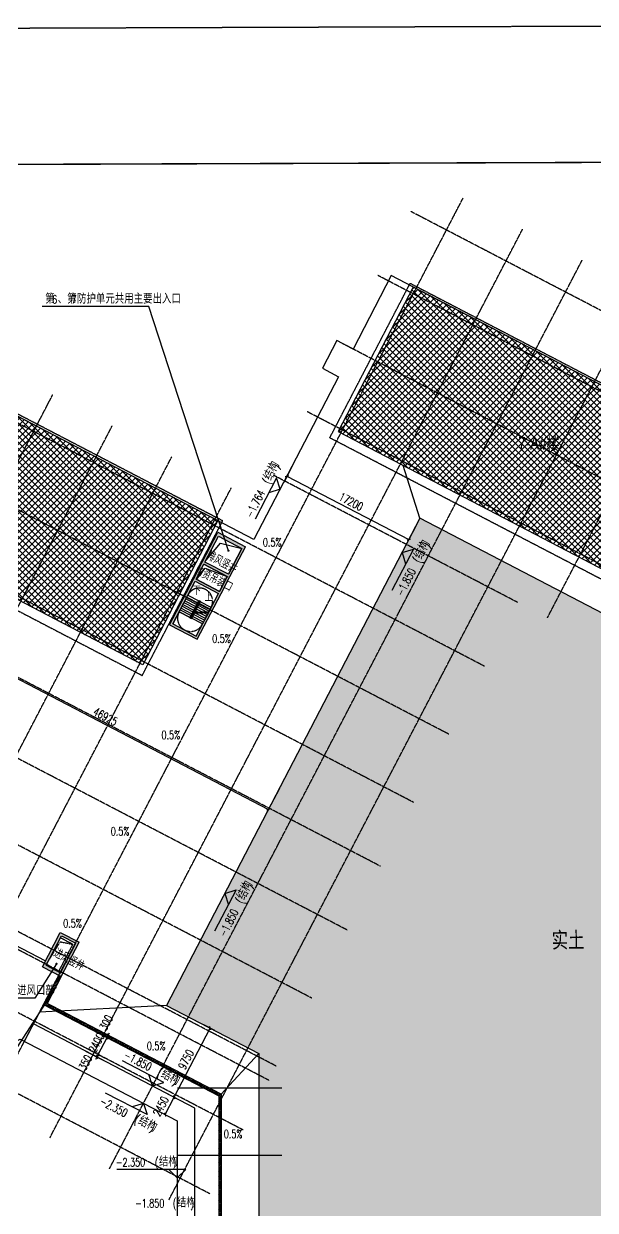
# Model space of a CAD drawing. Extents: x -46296 to 410892, y -135666 to 238728.
# Drawn here: x 222935 to 294472, y 90314 to 238728 of the extents above; entities that cross this region are included whole.
import ezdxf

# ---------------------------------------------------------------- set-up
doc = ezdxf.new("R2010")
doc.units = 0
doc.header["$LTSCALE"] = 10
doc.header["$MEASUREMENT"] = 0
for name, pattern in [('ACAD_ISO04W100', [30, 24, -3, 0, -3]), ('DASH', [0.35, 0.25, -0.1]), ('DOTE', [2.42, 2, -0.2, 0.02, -0.2]), ('梯段6、7$0$DASH', [0.35, 0.25, -0.1])]:
    doc.linetypes.add(name, pattern=pattern)
for name, color, linetype in [('0 @ 1', 7, 'Continuous'), ('01-标注_尺寸', 124, 'Continuous'), ('01-标注_标高', 200, 'Continuous'), ('01-标注_符号', 200, 'Continuous'), ('02-TEXT_房间', 7, 'Continuous'), ('02-TEXT_标注', 130, 'Continuous'), ('05-填充_天正', 26, 'Continuous'), ('A-E_楼梯', 171, 'Continuous'), ('A-O_分水线', 127, 'Continuous'), ('A-TECH_结构', 21, 'Continuous'), ('A_AXIS-轴线', 36, 'DOTE'), ('A_STR-砼墙', 51, 'Continuous'), ('M-用地 红线', 20, 'ACAD_ISO04W100'), ('看线', 241, 'Continuous')]:
    doc.layers.add(name, color=color, linetype=linetype)
doc.styles.add('_TCH_DIM', font='SIMPLEX', dxfattribs={"bigfont": 'GBCBIG'})
doc.styles.add('_TCH_DIM_T3', font='SIMPLEX', dxfattribs={"width": 0.705882, "bigfont": 'GBCBIG'})
doc.styles.add('_TCH_SPACE', font='ros.shx', dxfattribs={"width": 0.75, "height": 5, "bigfont": 'jd.shx'})
doc.styles.add('Arial', font='arial.ttf', dxfattribs={"width": 0.75, "height": 2.5})
doc.dimstyles.new('_TCH_ARCH&&350', dxfattribs={"dimtxt": 1041.25, "dimasz": 350, "dimexe": 875, "dimexo": 1050, "dimgap": 350, "dimtad": 1, "dimdec": 0, "dimzin": 0, "dimdsep": 46, "dimtxsty": '_TCH_DIM_T3', "dimblk": 'ARCHTICK', "dimcen": 0.09, "dimclrt": 7, "dimazin": 2, "dimtfac": 1, "dimtdec": 0, "dimtix": 1, "dimtmove": 2, "dimatfit": 3, "dimfxl": 0, "dimtolj": 1, "dimtzin": 0, "dimarcsym": 0})

# ---------------------------------------------------------------- blocks, each defined once
blk = doc.blocks.new('104 轴线')
for p, q in [((-162502, 81623), (-103332, 195290)), ((854, 135981), (-109845, 193607)), ((-155052, 77745), (-95881, 191411)), ((-147601, 73866), (-88430, 187532)), ((-25299, 139449), (-114000, 185624)), ((-140150, 69987), (-80979, 183654)), ((-113685, 111729), (-249575, 182469)), ((-100664, 136743), (-183422, 179824)), ((-92783, 142787), (-73528, 179775)), ((-44634, 138691), (-118433, 177109)), ((-117841, 103746), (-253731, 174486)), ((-105097, 128228), (-187855, 171309)), ((-184044, 114309), (-154686, 170705)), ((-56517, 134054), (-122866, 168593)), ((-176593, 110430), (-147235, 166826)), ((-122274, 95231), (-258164, 165971)), ((-109530, 119712), (-192288, 162793)), ((-169142, 106551), (-139784, 162948)), ((-96508, 144726), (-127022, 160610)), ((-161691, 102673), (-132333, 159069)), ((-126707, 86715), (-262597, 157455)), ((-127630, 84941), (-263520, 155681)), ((-130863, 78732), (-266753, 149472)), ((-135018, 70749), (-270908, 141489)), ((-139073, 84000), (-126000, 84000)), ((-139073, 84000), (-126000, 84000)), ((-139073, 75600), (-126000, 75600))]:
    blk.add_line(p, q)
at = {"layer": 'Defpoints'}
blk.add_lwpolyline([(13135, -2670), (19996, 9914), (18926, 200140), (-165691, 199501, 0.0648429), (-234306, 190322, 0.0648942), (-298282, 163874), (-300993, 152958), (-177498, -41043), (-162540, -55229), (-143745, -84755), (-123037, -89354), (13135, -2670)], format="xyb", close=True, dxfattribs=at)
blk = doc.blocks.new('_ArchTick')
at = {"color": 0, "linetype": 'ByBlock', "const_width": 0.4}
blk.add_lwpolyline([(-0.5, -0.5), (0.5, 0.5)], dxfattribs=at)
blk = doc.blocks.new('*D2004')
at = {"layer": '01-标注_尺寸', "color": 0, "lineweight": -2, "transparency": 16777216}
for p, q in [((230669, 110228), (232875, 109080)), ((230831, 110539), (233036, 109391)), ((232260, 109795), (232422, 110105)), ((232099, 109485), (231937, 109174)), ((232099, 109485), (232260, 109795))]:
    blk.add_line(p, q, dxfattribs=at)
at = {"layer": 'Defpoints', "color": 0, "transparency": 16777216}
for p in [(229738, 110713), (229900, 111024), (232260, 109795)]:
    blk.add_point(p, dxfattribs=at)
at = {"layer": '01-标注_尺寸', "color": 0, "lineweight": -2, "transparency": 16777216, "xscale": 350, "yscale": 350, "zscale": 350}
for p, rotation in [((232260, 109795), 242.4999861254472), ((232099, 109485), 62.49998612544714)]:
    blk.add_blockref('_ArchTick', p, dxfattribs=dict(at, rotation=rotation))
at = {"layer": '01-标注_尺寸', "color": 7, "transparency": 16777216, "insert": (230647, 108780), "char_height": 1041.2, "attachment_point": 5, "rotation": 62.49999, "style": '_TCH_DIM_T3'}
blk.add_mtext('\\A1;350', dxfattribs=at)
blk = doc.blocks.new('*D2005')
at = {"layer": '01-标注_尺寸', "color": 0, "lineweight": -2, "transparency": 16777216}
for p, q in [((231939, 112668), (234144, 111520)), ((232260, 109795), (233368, 111924)), ((233368, 111924), (233530, 112234)), ((230831, 110539), (233036, 109391)), ((232260, 109795), (232099, 109485))]:
    blk.add_line(p, q, dxfattribs=at)
at = {"layer": 'Defpoints', "color": 0, "transparency": 16777216}
for p in [(231008, 113153), (233368, 111924), (229900, 111024)]:
    blk.add_point(p, dxfattribs=at)
at = {"layer": '01-标注_尺寸', "color": 0, "lineweight": -2, "transparency": 16777216, "xscale": 350, "yscale": 350, "zscale": 350}
for p, rotation in [((233368, 111924), 242.4999861254487), ((232260, 109795), 62.49998612544867)]:
    blk.add_blockref('_ArchTick', p, dxfattribs=dict(at, rotation=rotation))
at = {"layer": '01-标注_尺寸', "color": 7, "transparency": 16777216, "insert": (232042, 111261), "char_height": 1041.2, "attachment_point": 5, "rotation": 62.49999, "style": '_TCH_DIM_T3'}
blk.add_mtext('\\A1;2400', dxfattribs=at)
blk = doc.blocks.new('*D2006')
at = {"layer": '01-标注_尺寸', "color": 0, "lineweight": -2, "transparency": 16777216}
for p, q in [((232078, 112934), (234283, 111786)), ((231939, 112668), (234144, 111520)), ((233368, 111924), (233207, 111613)), ((233368, 111924), (233507, 112190)), ((233507, 112190), (233668, 112500))]:
    blk.add_line(p, q, dxfattribs=at)
at = {"layer": 'Defpoints', "color": 0, "transparency": 16777216}
for p in [(231008, 113153), (231146, 113419), (233507, 112190)]:
    blk.add_point(p, dxfattribs=at)
at = {"layer": '01-标注_尺寸', "color": 0, "lineweight": -2, "transparency": 16777216, "xscale": 350, "yscale": 350, "zscale": 350}
for p, rotation in [((233368, 111924), 62.49998612544739), ((233507, 112190), 242.4999861254474)]:
    blk.add_blockref('_ArchTick', p, dxfattribs=dict(at, rotation=rotation))
at = {"layer": '01-标注_尺寸', "color": 7, "transparency": 16777216, "insert": (233251, 113783), "char_height": 1041.2, "attachment_point": 5, "rotation": 62.49999, "style": '_TCH_DIM_T3'}
blk.add_mtext('\\A1;300', dxfattribs=at)
blk = doc.blocks.new('*D2022')
at = {"layer": '01-标注_尺寸', "color": 0, "lineweight": -2, "transparency": 16777216}
for p, q in [((256789, 183891), (255473, 181363)), ((255877, 182139), (271134, 174197)), ((272046, 175949), (270730, 173421))]:
    blk.add_line(p, q, dxfattribs=at)
at = {"layer": 'Defpoints', "color": 0, "transparency": 16777216}
for p in [(257274, 184822), (272530, 176880), (271134, 174197)]:
    blk.add_point(p, dxfattribs=at)
at = {"layer": '01-标注_尺寸', "color": 0, "lineweight": -2, "transparency": 16777216, "xscale": 350, "yscale": 350, "zscale": 350}
for p, rotation in [((255877, 182139), 152.5000139997777), ((271134, 174197), 332.5000139997777)]:
    blk.add_blockref('_ArchTick', p, dxfattribs=dict(at, rotation=rotation))
at = {"layer": '01-标注_尺寸', "color": 7, "transparency": 16777216, "insert": (263907, 178940), "char_height": 1041.2, "attachment_point": 5, "rotation": 332.50001, "style": '_TCH_DIM_T3'}
blk.add_mtext('\\A1;17200', dxfattribs=at)
blk = doc.blocks.new('*D2024')
at = {"layer": '01-标注_尺寸', "color": 0, "lineweight": -2, "transparency": 16777216}
for p, q in [((213315, 164753), (211541, 161345)), ((211945, 162121), (253568, 140454)), ((254938, 143085), (253164, 139678))]:
    blk.add_line(p, q, dxfattribs=at)
at = {"layer": 'Defpoints', "color": 0, "transparency": 16777216}
for p in [(213800, 165684), (255423, 144016), (253568, 140454)]:
    blk.add_point(p, dxfattribs=at)
at = {"layer": '01-标注_尺寸', "color": 0, "lineweight": -2, "transparency": 16777216, "xscale": 350, "yscale": 350, "zscale": 350}
for p, rotation in [((211945, 162121), 152.4999997654438), ((253568, 140454), 332.4999997654439)]:
    blk.add_blockref('_ArchTick', p, dxfattribs=dict(at, rotation=rotation))
at = {"layer": '01-标注_尺寸', "color": 7, "transparency": 16777216, "insert": (233159, 152060), "char_height": 1041.2, "attachment_point": 5, "rotation": 332.5, "style": '_TCH_DIM_T3'}
blk.add_mtext('\\A1;46925', dxfattribs=at)
blk = doc.blocks.new('*D2025')
at = {"layer": '01-标注_尺寸', "color": 0, "lineweight": -2, "transparency": 16777216}
for p, q in [((240636, 102278), (241767, 104451)), ((242356, 104145), (240991, 104855)), ((241225, 101971), (239860, 102682))]:
    blk.add_line(p, q, dxfattribs=at)
at = {"layer": 'Defpoints', "color": 0, "transparency": 16777216}
for p in [(241767, 104451), (243288, 103660), (242156, 101487)]:
    blk.add_point(p, dxfattribs=at)
at = {"layer": '01-标注_尺寸', "color": 0, "lineweight": -2, "transparency": 16777216, "xscale": 350, "yscale": 350, "zscale": 350}
for p, rotation in [((241767, 104451), 62.49999998618789), ((240636, 102278), 242.4999999861879)]:
    blk.add_blockref('_ArchTick', p, dxfattribs=dict(at, rotation=rotation))
at = {"layer": '01-标注_尺寸', "color": 7, "transparency": 16777216, "insert": (240103, 103325), "char_height": 1041.2, "attachment_point": 5, "rotation": 62.5, "style": '_TCH_DIM_T3'}
blk.add_mtext('\\A1;2450', dxfattribs=at)
blk = doc.blocks.new('*D2026')
at = {"layer": '01-标注_尺寸', "color": 0, "lineweight": -2, "transparency": 16777216}
for p, q in [((241767, 104451), (246269, 113100)), ((246858, 112793), (245493, 113504)), ((242356, 104145), (240991, 104855))]:
    blk.add_line(p, q, dxfattribs=at)
at = {"layer": 'Defpoints', "color": 0, "transparency": 16777216}
for p in [(246269, 113100), (247790, 112308), (243288, 103660)]:
    blk.add_point(p, dxfattribs=at)
at = {"layer": '01-标注_尺寸', "color": 0, "lineweight": -2, "transparency": 16777216, "xscale": 350, "yscale": 350, "zscale": 350}
for p, rotation in [((246269, 113100), 62.49999998618777), ((241767, 104451), 242.4999999861878)]:
    blk.add_blockref('_ArchTick', p, dxfattribs=dict(at, rotation=rotation))
at = {"layer": '01-标注_尺寸', "color": 7, "transparency": 16777216, "insert": (243246, 109178), "char_height": 1041.2, "attachment_point": 5, "rotation": 62.5, "style": '_TCH_DIM_T3'}
blk.add_mtext('\\A1;9750', dxfattribs=at)

msp = doc.modelspace()

# ---------------------------------------------------------------- hatches: boundary and pattern name
at = {"layer": '05-填充_天正'}
h = msp.add_hatch(dxfattribs=at)
h.set_pattern_fill('ANSI37', color=256, scale=350)
h.set_pattern_definition([(45, (0, 0), (-392.8862, 392.8862), []), (135, (0, 0), (-392.8862, -392.8862), [])])
h.paths.add_polyline_path([(122555.2, 176599.3), (167970.1, 152957.7), (177366.7, 171008.4), (131951.7, 194650)])
h.paths.add_polyline_path([(201817.2, 200218.9), (247232.2, 176577.3), (237835.6, 158526.6), (192420.6, 182168.2)])
h.paths.add_polyline_path([(262286.1, 187737.1), (307701.1, 164095.6), (317097.7, 182146.2), (271682.7, 205787.8)])
edge = h.paths.add_edge_path()
edge.add_line((332151.6, 193306), (377566.6, 169664.5))
edge.add_line((377566.6, 169664.5), (386963.2, 187715.2))
edge.add_line((386963.2, 187715.2), (341548.2, 211356.7))
edge.add_line((341548.2, 211356.7), (332151.6, 193306))
for points in [[(245464.3, 171297), (245622.2, 171383.9), (247307.6, 174621.5), (247226.2, 175114.8), (245286.9, 171389.4)], [(247226.2, 175114.8), (247307.6, 174621.5), (250234.7, 173097.7), (250685.5, 173314)], [(248568.8, 169680.9), (248746.2, 169588.6), (250685.5, 173314), (250234.7, 173097.7), (248549.4, 169860.1)], [(244356.1, 169168.2), (244514, 169255.1), (245483.7, 171117.8), (245464.3, 171297), (245286.9, 171389.4), (244178.7, 169260.6)], [(248568.8, 169680.9), (248549.4, 169860.1), (245622.2, 171383.9), (245464.3, 171297), (245483.7, 171117.8), (248410.8, 169594)], [(241200.4, 163539.3), (241605, 163666.9), (244375.5, 168989), (244356.1, 169168.2), (244178.7, 169260.6)], [(244356.1, 169168.2), (244375.5, 168989), (247302.6, 167465.2), (247460.6, 167552.1), (247441.2, 167731.3), (244514, 169255.1)], [(247460.6, 167552.1), (247638, 167459.7), (248746.2, 169588.6), (248568.8, 169680.9), (248410.8, 169594), (247441.2, 167731.3)], [(244532.1, 162143.1), (244659.7, 161738.5), (247638, 167459.7), (247460.6, 167552.1), (247302.6, 167465.2)], [(241605, 163666.9), (241200.4, 163539.3), (244659.7, 161738.5), (244532.1, 162143.1)], [(225276.8, 120758.5), (225727.6, 120974.8), (227644.6, 124655.9), (227517.1, 125060.5)], [(227517.1, 125060.5), (227644.6, 124655.9), (229463.2, 123708.8), (229867.9, 123836.3)], [(227546.4, 120028), (227627.7, 119534.7), (229867.9, 123836.3), (229463.2, 123708.8)], [(225727.6, 120974.8), (225276.8, 120758.5), (227627.7, 119534.7), (227546.4, 120028)]]:
    msp.add_hatch(color=256, dxfattribs=at).paths.add_polyline_path(points)
at = {"layer": '看线'}
h = msp.add_hatch(dxfattribs=at)
h.set_pattern_fill('砂灰土', color=256, scale=500)
h.set_pattern_definition([(37.5, (0, 0), (-62.9934, 1926.824), [0, -1520, 0, -1700, 0, -1625]), (7.5, (0, 0), (1769.777, 2822.146), [0, -820, 0, -1370, 0, -525]), (327.5, (-1230, 0), (3114.142, 5.659), [0, -500, 0, -1800, 0, -2350]), (317.5, (-1230, 0), (3006.127, 877.676), [0, -250, 0, -1180, 0, -1350])])
h.paths.add_polyline_path([(240808.3, 115942.5), (252356.4, 109930.9), (252356.4, 85722.8), (342456.4, 85722.8), (342456.4, 149322.8), (325467.5, 149322.8), (272530.4, 176880.1)])
h = msp.add_hatch(dxfattribs=at)
h.set_pattern_fill('ANSI31', color=256, scale=100)
h.set_pattern_definition([(45, (0, 0), (-112.2532, 112.2532), [])])
h.paths.add_polyline_path([(227627.7, 119534.7), (227317.3, 119696.3), (225424, 116059.3), (247356.4, 104642), (247356.4, 67326.8), (254906.4, 67326.8), (254906.4, 67626.8), (247656.4, 67626.8), (247656.4, 104824.1), (225872.9, 116163.9)])

# ---------------------------------------------------------------- linework, layer by layer
at = {"color": 8, "linetype": '梯段6、7$0$DASH'}
for centre, start, end in [((244934.1, 166488.5), 332.499965, 152.499965), ((243830.5, 164368.6), 152.499965, 332.499965)]:
    msp.add_arc(centre, 1650, start, end, dxfattribs=at)
at = {"layer": '01-标注_标高'}
for p, q in [((254587, 181934.8), (251890.5, 176754.8)), ((255033.5, 180518.6), (254587, 181934.8)), ((255033.5, 180518.6), (253617.3, 180072)), ((271706.3, 173023), (269009.8, 167843.1)), ((270290.1, 172576.5), (271706.3, 173023)), ((270290.1, 172576.5), (270736.6, 171160.3)), ((249517.5, 130398.7), (246821, 125218.8)), ((248101.3, 129952.2), (249517.5, 130398.7)), ((248101.3, 129952.2), (248547.8, 128536)), ((240472.2, 106309.2), (235292.2, 109005.7)), ((239056, 105862.7), (238609.4, 107278.9)), ((239056, 105862.7), (240472.2, 106309.2)), ((238371.2, 102273.3), (233191.3, 104969.8)), ((237924.7, 103689.5), (236508.5, 103243)), ((237924.7, 103689.5), (238371.2, 102273.3)), ((243206.4, 95424.2), (234586.4, 95424.2)), ((242156.4, 94374.2), (241106.4, 95424.2)), ((242156.4, 94374.2), (243206.4, 95424.2))]:
    msp.add_line(p, q, dxfattribs=at)
at = {"layer": '01-标注_符号'}
for p, q in [((238603.4, 203355.6), (225258.3, 203355.6)), ((248553.3, 172815.1), (238603.4, 203355.6)), ((227035.9, 121132.8), (224344, 116854.8)), ((226915.3, 118166.2), (218242.4, 104766.4)), ((224344, 116854.8), (215451.7, 116854.8))]:
    msp.add_line(p, q, dxfattribs=at)
for points in [[(255579.1, 173698.7, 0, 0, 0), (261131.7, 170996.9, 280, 0, 0), (262075.9, 170537.5, 0, 0, 0)], [(249233.3, 161652.5, 0, 0, 0), (254785.9, 158950.7, 280, 0, 0), (255730.1, 158491.3, 0, 0, 0)], [(242887.4, 149606.3, 0, 0, 0), (248440.1, 146904.5, 280, 0, 0), (249384.3, 146445.1, 0, 0, 0)], [(236541.6, 137560.1, 0, 0, 0), (242094.3, 134858.3, 280, 0, 0), (243038.5, 134398.9, 0, 0, 0)], [(230255.6, 125484.8, 0, 0, 0), (235808.3, 122783, 280, 0, 0), (236752.5, 122323.6, 0, 0, 0)], [(239704.2, 111707.3, 0, 0, 0), (240173.4, 112608.7, 280, 0, 0), (240658.3, 113540.1, 0, 0, 0)], [(248950, 99050.2, 0, 0, 0), (250982.4, 99050.2, 280, 0, 0), (252032.4, 99050.2, 0, 0, 0)]]:
    msp.add_lwpolyline(points, format="xyseb", dxfattribs=at)
at = {"layer": '01-标注_符号', "const_width": 140}
for points in [[(248575, 172748.5, 1), (248531.7, 172881.6, 1)], [(227073.2, 121192, 1), (226998.6, 121073.6, 1)], [(226953.4, 118225, 1), (226877.3, 118107.5, 1)]]:
    msp.add_lwpolyline(points, format="xyb", close=True, dxfattribs=at)
at = {"layer": '01-标注_符号', "elevation": 0}
for points in [[(244240.1, 166996.3, 0, 0, 0), (242707.1, 164051.5, 0, 0, 0), (244215, 163266.5, 0, 0, 0), (244672.2, 164144.6, 240, 0, 0), (245087.7, 164942.9, 0, 0, 0)], [(245748, 166211.4, 0, 0, 0), (245623.4, 165971.9, 240, 0, 0), (245207.8, 165173.6, 0, 0, 0)]]:
    msp.add_lwpolyline(points, format="xyseb", dxfattribs=at)
at = {"layer": 'A-E_楼梯'}
for p, q in [((242390, 165174.8), (243470.5, 167250.4)), ((242990.3, 166327.9), (244356.3, 165616.9)), ((243110.3, 166558.6), (244476.3, 165847.5)), ((243230.4, 166789.2), (244596.4, 166078.1)), ((243350.4, 167019.8), (244716.4, 166308.7)), ((243470.5, 167250.4), (244836.5, 166539.3)), ((243728.3, 164410.5), (244864.2, 166592.6)), ((243809.2, 164436), (244889.7, 166511.6)), ((243809.2, 164436), (244889.7, 166511.6)), ((244978.4, 166465.5), (244251.5, 165069.2)), ((244978.4, 166465.5), (244251.5, 165069.2)), ((245059.3, 166491), (244320.8, 165072.2)), ((244864.2, 166592.6), (245059.3, 166491)), ((244889.7, 166511.6), (244978.4, 166465.5)), ((244978.4, 166465.5), (244889.7, 166511.6)), ((246397.6, 165726.7), (245031.6, 166437.8)), ((242390, 165174.8), (241605, 163666.9)), ((242390, 165174.8), (243756, 164463.7)), ((243756, 164463.7), (242390, 165174.8)), ((242510.1, 165405.5), (243876, 164694.4)), ((242630.1, 165636.1), (243996.1, 164925)), ((242750.2, 165866.7), (244116.2, 165155.6)), ((242870.2, 166097.3), (244236.2, 165386.2)), ((244198.2, 164966.8), (243897.9, 164389.9)), ((244198.2, 164966.8), (243897.9, 164389.9)), ((244267.4, 164969.8), (243923.4, 164308.9)), ((245557.2, 164112.3), (244191.2, 164823.4)), ((245066.8, 165004.7), (244198.2, 164966.8)), ((245089.2, 165105.7), (244251.5, 165069.2)), ((244799.3, 165093.1), (244431.4, 165284.6)), ((245677.3, 164342.9), (244457.2, 164978.1)), ((245318.8, 165115.8), (244551.4, 165515.3)), ((245838.3, 165138.5), (244671.5, 165745.9)), ((246157.5, 165265.4), (244791.5, 165976.5)), ((246277.6, 165496), (244911.6, 166207.1)), ((245797.4, 164573.5), (244976.7, 165000.7)), ((245107.2, 165187), (245066.8, 165004.7)), ((245210.1, 164938.5), (245107.2, 165187)), ((245248.7, 165112.7), (245210.1, 164938.5)), ((246044, 165047.3), (245226.3, 165011.6)), ((246097.3, 165149.8), (245248.7, 165112.7)), ((246044, 165047.3), (245317.1, 163651.1)), ((245917.4, 164804.2), (245496.2, 165023.4)), ((246037.5, 165034.8), (246015.7, 165046.1)), ((246397.6, 165726.7), (246097.3, 165149.8)), ((241605, 163666.9), (244532.2, 162143.1)), ((243923.4, 164308.9), (243728.3, 164410.5)), ((243897.9, 164389.9), (243809.2, 164436)), ((243897.9, 164389.9), (243809.2, 164436)), ((245317.1, 163651.1), (243951.1, 164362.2)), ((245317.1, 163651.1), (243951.1, 164362.2)), ((245437.2, 163881.7), (244071.2, 164592.8)), ((244532.2, 162143.1), (245317.1, 163651.1))]:
    msp.add_line(p, q, dxfattribs=at)
at = {"layer": 'A-O_分水线'}
msp.add_line((252356.4, 109930.9), (247656.4, 104824.1), dxfattribs=at)
for points in [[(272530.4, 176880.1), (272530.4, 176880.1), (270446.6, 183489)], [(240808.3, 115942.5), (224916.1, 115083.6)]]:
    msp.add_lwpolyline(points, dxfattribs=at)
at = {"layer": 'A-TECH_结构', "linetype": 'DASH'}
for q in [(227280.2, 120166.6), (227505.5, 124388.7)]:
    msp.add_line((229057.8, 123581.4), q, dxfattribs=at)
at = {"layer": 'A-TECH_结构', "color": 8, "linetype": 'DASH', "ltscale": 5}
msp.add_lwpolyline([(341175.8, 211832.4), (387566.1, 187682.1), (377499.6, 168345.5), (339935, 187901.2), (338411.3, 184974), (340540, 183865.9), (335922.4, 174995.8), (318226.7, 184208), (317257, 182345.3), (317700.5, 182114.4), (307634, 162777.8), (261243.8, 186928), (271310.2, 206264.7), (308963.5, 186662.8), (309933.1, 188525.6), (307183.5, 189957), (311801.2, 198827), (330029.3, 189338.3), (331576, 192309.2), (331132.4, 192540.1), (341175.8, 211832.4)], dxfattribs=at)
msp.add_lwpolyline([(341175.8, 211832.4), (387566.1, 187682.1), (377499.6, 168345.5), (339935, 187901.2), (338411.3, 184974), (340540, 183865.9), (335922.4, 174995.8), (318226.7, 184208), (317257, 182345.3), (317700.5, 182114.4), (307634, 162777.8), (261243.8, 186928), (271310.2, 206264.7), (308963.5, 186662.8), (309933.1, 188525.6), (307183.5, 189957), (311801.2, 198827), (330029.3, 189338.3), (331576, 192309.2), (331132.4, 192540.1), (341175.8, 211832.4)], dxfattribs=at)
at = {"layer": 'A-TECH_结构'}
for points in [[(262286.1, 187737.1), (307701.1, 164095.6), (317097.7, 182146.2), (271682.7, 205787.8), (262286.1, 187737.1)], [(262286.1, 187737.1), (307701.1, 164095.6), (317097.7, 182146.2), (271682.7, 205787.8), (262286.1, 187737.1)], [(245760.8, 171650), (247562.1, 173750.2), (250232.7, 173092.6)], [(245483.7, 171117.8), (248410.8, 169594), (247441.2, 167731.3), (244514, 169255.1), (245483.7, 171117.8)], [(244576.1, 169222.8), (245624.7, 170615.4), (248472.9, 169561.7)]]:
    msp.add_lwpolyline(points, dxfattribs=at)
at = {"layer": 'A-TECH_结构', "color": 8, "linetype": 'DASH', "ltscale": 5}
msp.add_lwpolyline([(196192, 163857.9), (200809.5, 172728), (198680.7, 173836.2), (200204.4, 176763.3), (237769.3, 157208.3), (247835.5, 176545.1), (201444.8, 200694.6), (191378.7, 181357.7), (191822.2, 181126.9), (190298.4, 178199.7), (172070.4, 187688.7), (167452.9, 178818.6), (170202.6, 177387.1), (169232.9, 175524.4), (131579.3, 195125.7), (121513.2, 175788.8), (167903.9, 151639.4), (177970, 170976.2), (177526.5, 171207.1), (178496.1, 173069.8)], close=True, dxfattribs=at)
at = {"layer": 'A-TECH_结构'}
for points in [[(201817.2, 200218.9), (247232.2, 176577.3), (237835.6, 158526.6), (192420.6, 182168.2)], [(247305.6, 174616.4), (250232.7, 173092.6), (248549.4, 169860.1), (245622.2, 171383.9)], [(245483.7, 171117.8), (248410.8, 169594), (247441.2, 167731.3), (244514, 169255.1)]]:
    msp.add_lwpolyline(points, close=True, dxfattribs=at)
at = {"layer": 'A-TECH_结构', "linetype": 'DASH'}
msp.add_lwpolyline([(225820.1, 121152.4), (227502.5, 123906.3), (229057.8, 123581.4)], dxfattribs=at)
at = {"layer": 'A_STR-砼墙'}
for p, q in [((245286.9, 171389.4), (247226.2, 175114.8)), ((245622.2, 171383.9), (247307.6, 174621.5)), ((247226.2, 175114.8), (250685.5, 173314)), ((247307.6, 174621.5), (250234.7, 173097.7)), ((248549.4, 169860.1), (250234.7, 173097.7)), ((248746.2, 169588.6), (250685.5, 173314)), ((244178.7, 169260.6), (245286.9, 171389.4)), ((244514, 169255.1), (245483.7, 171117.8)), ((248410.8, 169594), (245483.7, 171117.8)), ((248549.4, 169860.1), (245622.2, 171383.9)), ((241200.4, 163539.3), (244178.7, 169260.6)), ((244514, 169255.1), (247441.2, 167731.3)), ((247441.2, 167731.3), (248410.8, 169594)), ((247638, 167459.7), (248746.2, 169588.6)), ((241605, 163666.9), (244375.5, 168989)), ((244375.5, 168989), (247302.6, 167465.2)), ((244532.1, 162143.1), (247302.6, 167465.2)), ((244659.7, 161738.5), (247638, 167459.7)), ((241200.4, 163539.3), (244659.7, 161738.5)), ((241605, 163666.9), (244532.1, 162143.1)), ((225276.8, 120758.5), (227517.1, 125060.5)), ((227517.1, 125060.5), (229867.9, 123836.3)), ((225727.6, 120974.8), (227644.6, 124655.9)), ((227546.4, 120028), (229463.2, 123708.8)), ((227627.7, 119534.7), (229867.9, 123836.3)), ((227644.6, 124655.9), (229463.2, 123708.8)), ((225276.8, 120758.5), (227627.7, 119534.7)), ((225727.6, 120974.8), (227546.4, 120028)), ((223022.9, 111446.9), (227317.3, 119696.3)), ((227317.3, 119696.3), (225424, 116059.3)), ((227627.7, 119534.7), (225872.9, 116163.9)), ((247356.4, 104642), (225424, 116059.3)), ((247656.4, 104824.1), (225562.5, 116325.5)), ((244356.8, 103103.3), (224154.2, 113620.1)), ((247656.4, 104824.1), (247656.4, 67326.8)), ((244356.8, 77021.2), (244356.8, 103103.3))]:
    msp.add_line(p, q, dxfattribs=at)
msp.add_lwpolyline([(385568.9, 154222.8), (395384.7, 192688.4), (378118.9, 201676.5, -0.52381468), (376929.3, 210972.2), (371844, 216620.1, 0.45173943), (372060.4, 196661.8), (371573.5, 195726.5), (338798.5, 212788.1), (327208.6, 190524.2), (321975.2, 193248.5), (316388.1, 182515.6), (304280.4, 188818.5), (304280.4, 188818.5), (268933, 207219.2), (264153.9, 198038.7), (262113.8, 199100.7), (260312.9, 195641.3), (262353.1, 194579.3), (251755.9, 174222.4), (199067.5, 201650.3), (187477.6, 179386.3), (172176.7, 187351.5), (166589.5, 176618.7), (129202, 196081.4)], format="xyb", dxfattribs=at)
msp.add_lwpolyline([(240808.3, 115942.5), (252356.4, 109930.9), (252356.4, 109930.9), (252356.4, 85722.8), (342456.4, 85722.8), (342456.4, 149322.8), (325467.5, 149322.8), (272530.4, 176880.1)], close=True, dxfattribs=at)
for points in [[(214034.4, 107332.4), (210429.2, 109209.2), (162301.2, 134263), (140665.5, 120501.3), (136130.8, 127630.6), (139884.4, 130019.9), (137578.3, 133648.3), (146732.4, 139470.9), (146730.9, 139473.2), (166728, 152195.4), (225664.5, 121503)], [(140665.5, 120501.3), (146993.8, 124526.5), (162301.2, 134263), (210373.7, 109238.1), (210934.5, 108946.1), (214034.4, 107332.4), (222488, 111725.3), (222488, 111725.3), (222488, 111725.3), (242156.4, 101486.6), (242156.4, 77021.2), (244556.8, 77021.2), (244556.4, 45822.8), (239581.8, 45822.8), (236558.4, 43899.6), (233123.5, 49299.8), (231309.4, 48145.9), (225479.6, 57311.2), (205528.1, 63617.6), (173949.5, 113264.1), (173364.7, 114183.6), (171358.9, 117337), (140423.4, 105175.4)], [(247356.4, 104642), (247356.4, 67326.8), (254906.4, 67326.8)]]:
    msp.add_lwpolyline(points, dxfattribs=at)
at = {"layer": 'M-用地 红线', "ltscale": 0.05}
msp.add_lwpolyline([(401252, 31537.3), (406201, 40615.3), (406004, 75614.3), (410892, 95642.3), (410198, 218797.3), (390086, 238728.3), (215507, 238124.3, 0.03748606), (172964, 234781.3, 0.03748491), (131398, 225125.3), (114193, 213768.3), (100383, 207916.3), (86907, 201333.3), (82974, 185497.3, -0.06489419), (146950, 211945.3, -0.06484287), (215565, 221124.3), (400182, 221763.3), (401252, 31537.3)], format="xyb", close=True, dxfattribs=at)
at = {"layer": '看线'}
msp.add_lwpolyline([(227627.7, 119534.7), (227317.3, 119696.3), (225424, 116059.3), (247356.4, 104642), (247356.4, 67326.8), (254906.4, 67326.8), (254906.4, 67626.8), (247656.4, 67626.8), (247656.4, 104824.1), (225872.9, 116163.9), (227627.7, 119534.7)], dxfattribs=at)

# ---------------------------------------------------------------- block references
at = {"layer": 'A_AXIS-轴线'}
msp.add_blockref('104 轴线', (381256.4, 21622.8), dxfattribs=at)

# ---------------------------------------------------------------- texts
at = {"layer": '0 @ 1', "style": 'Arial', "width": 0.75}
for s, height, rotation, p in [('7-A#楼', 1600, 359.360823, (284818.4, 185462.2)), ('实土', 2000, 0.575264, (289031.5, 123110.2))]:
    msp.add_text(s, height=height, rotation=rotation, dxfattribs=at).set_placement(p)
at = {"layer": '02-TEXT_房间', "style": '_TCH_SPACE', "width": 0.75}
for s, rotation, p in [('排风竖井', 332.499977, (245701, 171811, 0)), ('物资吊装口', 332.499963, (244222.3, 169983.7, 0)), ('进风竖井', 332.499986, (226551.1, 122114.5))]:
    msp.add_text(s, height=1041.86, rotation=rotation, dxfattribs=at).set_placement(p)
at = {"layer": '02-TEXT_标注', "style": '_TCH_DIM'}
for s, height, p in [('第', 1181.6, (225625.8, 203723.1)), ('、第', 1181.56, (227185.9, 203723.1)), ('防护单元共用主要出入口', 1181.56, (229606.1, 203723.1)), ('下', 1012.8, (244100.7, 167275.8)), ('上', 1012.8, (245580.7, 166490.8)), ('防护单元进风口部', 1181.56, (217379.3, 117222.3))]:
    msp.add_text(s, height=height, dxfattribs=at).set_placement(p)
at = {"layer": '02-TEXT_标注', "style": '_TCH_DIM', "width": 0.705882}
for s, height, p in [('6', 1041.2, (226485.9, 203723.1)), ('7', 1041.2, (228906.1, 203723.1)), ('0.5%', 1041.25, (252868.6, 173338.9)), ('0.5%', 1041.25, (246522.8, 161292.7)), ('0.5%', 1041.25, (240177, 149246.5)), ('0.5%', 1041.25, (233831.2, 137200.3)), ('0.5%', 1041.25, (227873.5, 125687.3)), ('0.5%', 1041.25, (238344.5, 110340.1)), ('0.5%', 1041.25, (247976, 99344.5))]:
    msp.add_text(s, height=height, dxfattribs=at).set_placement(p)
at = {"layer": '02-TEXT_标注', "style": '_TCH_DIM'}
for rotation, p in [(62.499986, (253941, 181489.7)), (62.499986, (272780.3, 171637.3)), (62.499986, (250591.5, 129013)), (332.499986, (239991.4, 106973.8)), (332.499986, (237128.3, 101125)), (359.999979, (239853.9, 95791.7)), (359.999979, (242093.2, 90671.4))]:
    msp.add_text('结构', height=1181.56, rotation=rotation, dxfattribs=at).set_placement(p)
at = {"layer": '02-TEXT_标注', "style": '_TCH_DIM', "width": 0.705882}
for s, height, rotation, p in [(')', 1041.2, 62.499986, (254735.3, 183015.6)), ('(', 1041.2, 62.499986, (253714.8, 181055.1)), ('-1.764', 1041.25, 62.499986, (251516, 176831.4)), (')', 1041.2, 62.499986, (273574.6, 173163.1)), ('(', 1041.2, 62.499986, (272554, 171202.6)), ('-1.850', 1041.25, 62.499986, (270373.9, 167014.6)), (')', 1041.2, 62.499986, (251385.8, 130538.9)), ('(', 1041.2, 62.499986, (250365.2, 128578.4)), ('-1.850', 1041.25, 62.499986, (248185.1, 124390.4)), ('-1.850', 1041.25, 332.499986, (235368.8, 109380.2)), ('(', 1041.2, 332.499986, (239556.8, 107200)), (')', 1041.2, 332.499986, (241517.3, 106179.5)), ('-2.350', 1041.25, 332.499986, (232362.8, 103605.7)), ('(', 1041.2, 332.499986, (236693.6, 101351.2)), (')', 1041.2, 332.499986, (238654.1, 100330.7)), ('-2.350', 1041.25, 359.999979, (234481.4, 95791.7)), ('(', 1041.2, 359.999979, (239363.9, 95791.7)), (')', 1041.2, 359.999979, (241574.1, 95791.7)), ('-1.850', 1041.25, 359.999979, (236881.7, 90671.4)), ('(', 1041.2, 359.999979, (241603.2, 90671.4)), (')', 1041.2, 359.999979, (243813.4, 90671.4))]:
    msp.add_text(s, height=height, rotation=rotation, dxfattribs=at).set_placement(p)

# ---------------------------------------------------------------- dimensions: what is measured, and where the dimension line sits
at = {"layer": '01-标注_尺寸', "color": 3}
for p1, p2, distance, picture, middle in [((257273.8, 184822.2), (272530.4, 176880.1), -3025.2, '*D2022', (263907.3, 178940)), ((213799.7, 165683.9), (255422.6, 144016.4), -4016.4, '*D2024', (233158.6, 152059.8))]:
    dim = msp.add_aligned_dim(p1=p1, p2=p2, distance=distance, dimstyle='_TCH_ARCH&&350', dxfattribs=at)
    dim.commit()
    dim.dimension.update_dxf_attribs({"geometry": picture, "text_midpoint": middle})
at = {"layer": '01-标注_尺寸'}
for base, p1, p2, angle, picture, middle in [((233506.8, 112189.9), (231007.9, 113152.6), (231146.4, 113418.7), 62.499986, '*D2006', (233251.1, 113783)), ((232260.1, 109795), (229738.1, 110713.3), (229899.7, 111023.7), 62.499986, '*D2004', (230646.8, 108780.3)), ((241767.2, 104451.3), (242156.4, 101486.6), (243287.7, 103659.8), 62.5, '*D2025', (240103.5, 103324.8))]:
    dim = msp.add_linear_dim(base=base, p1=p1, p2=p2, angle=angle, dimstyle='_TCH_ARCH&&350', dxfattribs=at)
    dim.commit()
    dim.dimension.update_dxf_attribs({"geometry": picture, "text_midpoint": middle, "dimtype": 129})
for p1, p2, distance, picture, middle in [((229899.7, 111023.7), (231007.9, 113152.6), -2661.1, '*D2005', (232042, 111261.4)), ((243287.7, 103659.8), (247789.7, 112308.1), 1714.2, '*D2026', (243245.9, 109177.5))]:
    dim = msp.add_aligned_dim(p1=p1, p2=p2, distance=distance, dimstyle='_TCH_ARCH&&350', dxfattribs=at)
    dim.commit()
    dim.dimension.update_dxf_attribs({"geometry": picture, "text_midpoint": middle})

doc.saveas('drawing.dxf')
